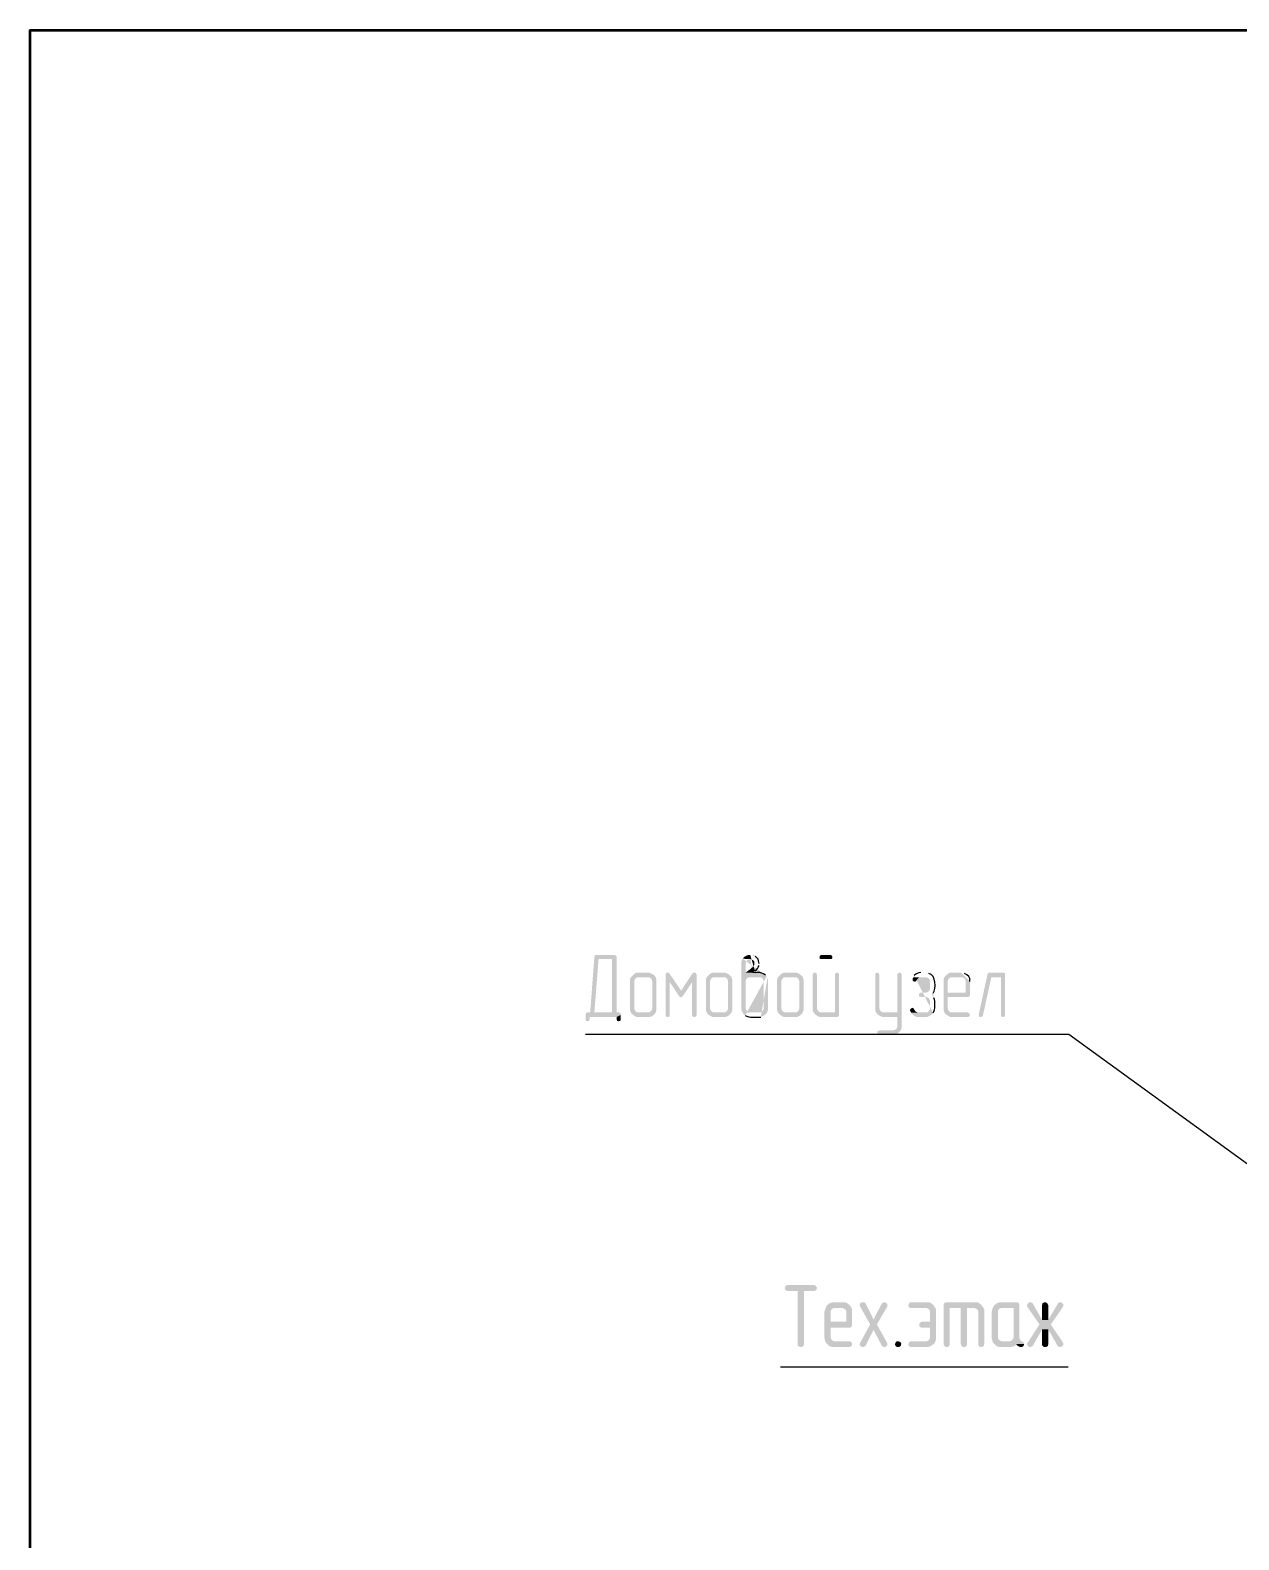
# Model space of a CAD drawing. Header units: millimetres. Extents: x -211 to 10565, y -2293 to 2244.
# Drawn here: x 4323.5 to 4384.6, y -529.9 to -453.7 of the extents above; entities that cross this region are included whole.
import ezdxf

# ---------------------------------------------------------------- set-up
doc = ezdxf.new("R2010")
doc.units = ezdxf.units.MM
doc.layers.add('PDF _Геометрия', color=7, linetype='Continuous')
doc.layers.add('PDF _Сплошная заливка', color=7, linetype='Continuous')

msp = doc.modelspace()

# ---------------------------------------------------------------- hatches: boundary and pattern name
at = {"layer": 'PDF _Сплошная заливка', "transparency": 33554559}
for points in [[(4353.047, -500.354), (4352.095, -500.354), (4352.052, -500.376), (4352.031, -500.46), (4351.82, -503.253), (4352.031, -503.253), (4352.243, -500.566), (4352.92, -500.566), (4353.153, -500.46), (4353.153, -500.439), (4353.11, -500.376)], [(4363.944, -500.354), (4363.479, -500.354), (4363.415, -500.397), (4363.394, -500.46), (4363.415, -500.545), (4363.5, -500.566), (4363.944, -500.566), (4364.029, -500.545), (4364.05, -500.46), (4364.008, -500.376)], [(4353.153, -500.46), (4352.92, -500.566), (4352.92, -503.253), (4351.671, -503.253), (4351.608, -503.296), (4351.587, -503.38), (4351.587, -503.592), (4351.608, -503.677), (4351.693, -503.698), (4351.756, -503.677), (4351.798, -503.592), (4351.798, -503.486), (4353.153, -503.486), (4353.364, -503.38), (4353.364, -503.359), (4353.343, -503.275), (4353.258, -503.253), (4353.153, -503.253)], [(4353.893, -501.455), (4353.851, -501.518), (4353.83, -501.603), (4353.83, -503.126), (4353.851, -503.211), (4353.893, -503.296), (4354.274, -503.253), (4354.189, -503.253), (4354.105, -503.19), (4354.063, -503.126), (4354.041, -503.042), (4354.041, -501.688), (4354.063, -501.603), (4354.105, -501.539), (4354.189, -501.476), (4354.718, -501.476)], [(4354.718, -501.243), (4354.168, -501.243), (4354.084, -501.286), (4354.02, -501.328), (4353.957, -501.391), (4353.893, -501.455), (4354.718, -501.476), (4354.803, -501.476), (4354.888, -501.539), (4354.93, -501.603), (4354.951, -501.688), (4354.951, -503.042), (4354.93, -503.126), (4354.888, -503.19), (4354.803, -503.253), (4354.274, -503.253), (4353.893, -503.296), (4353.957, -503.359), (4354.02, -503.402), (4354.084, -503.444), (4354.168, -503.486), (4354.803, -503.486), (4354.888, -503.465), (4354.972, -503.423), (4355.036, -503.359), (4355.099, -503.296), (4355.142, -503.211), (4355.163, -503.126), (4355.163, -501.603), (4355.142, -501.518), (4355.099, -501.434), (4355.036, -501.37), (4354.972, -501.328), (4354.803, -501.243)], [(4355.734, -501.243), (4355.65, -501.264), (4355.628, -501.349), (4355.84, -501.73), (4356.306, -502.428), (4356.411, -502.153), (4355.819, -501.286), (4355.777, -501.243)], [(4355.628, -501.349), (4355.628, -503.38), (4355.65, -503.465), (4355.734, -503.486), (4355.819, -503.465), (4355.84, -503.38), (4355.84, -501.73)], [(4357.088, -501.243), (4357.046, -501.243), (4356.983, -501.286), (4356.411, -502.153), (4356.306, -502.428), (4356.327, -502.449), (4356.411, -502.492), (4356.432, -502.492), (4356.496, -502.428), (4356.961, -501.73), (4357.194, -501.349), (4357.152, -501.264)], [(4357.194, -501.349), (4356.961, -501.73), (4356.961, -503.38), (4357.004, -503.465), (4357.067, -503.486), (4357.152, -503.465), (4357.194, -503.38)], [(4357.723, -501.455), (4357.681, -501.518), (4357.66, -501.603), (4357.66, -503.126), (4357.681, -503.211), (4357.723, -503.296), (4358.104, -503.253), (4358.02, -503.253), (4357.935, -503.19), (4357.893, -503.126), (4357.871, -503.042), (4357.871, -501.688), (4357.893, -501.603), (4357.935, -501.539), (4358.02, -501.476), (4358.549, -501.476)], [(4358.549, -501.243), (4357.998, -501.243), (4357.914, -501.286), (4357.85, -501.328), (4357.787, -501.391), (4357.723, -501.455), (4358.549, -501.476), (4358.633, -501.476), (4358.718, -501.539), (4358.76, -501.603), (4358.781, -501.688), (4358.781, -503.042), (4358.76, -503.126), (4358.718, -503.19), (4358.633, -503.253), (4358.104, -503.253), (4357.723, -503.296), (4357.787, -503.359), (4357.914, -503.444), (4357.998, -503.486), (4358.633, -503.486), (4358.718, -503.465), (4358.802, -503.423), (4358.929, -503.296), (4358.972, -503.211), (4358.993, -503.126), (4358.993, -501.603), (4358.972, -501.518), (4358.929, -501.434), (4358.866, -501.37), (4358.802, -501.328), (4358.718, -501.286), (4358.633, -501.243)], [(4361.321, -501.455), (4361.278, -501.518), (4361.257, -501.603), (4361.257, -503.126), (4361.278, -503.211), (4361.321, -503.296), (4361.701, -503.253), (4361.617, -503.253), (4361.532, -503.19), (4361.49, -503.126), (4361.469, -503.042), (4361.469, -501.688), (4361.49, -501.603), (4361.532, -501.539), (4361.617, -501.476), (4362.146, -501.476)], [(4362.146, -501.243), (4361.596, -501.243), (4361.511, -501.286), (4361.448, -501.328), (4361.321, -501.455), (4362.146, -501.476), (4362.23, -501.476), (4362.315, -501.539), (4362.357, -501.603), (4362.379, -501.688), (4362.379, -503.042), (4362.357, -503.126), (4362.315, -503.19), (4362.23, -503.253), (4361.701, -503.253), (4361.321, -503.296), (4361.384, -503.359), (4361.448, -503.402), (4361.511, -503.444), (4361.596, -503.486), (4362.23, -503.486), (4362.315, -503.465), (4362.4, -503.423), (4362.527, -503.296), (4362.569, -503.211), (4362.59, -503.126), (4362.59, -501.603), (4362.569, -501.518), (4362.527, -501.434), (4362.463, -501.37), (4362.4, -501.328), (4362.23, -501.243)], [(4363.161, -501.243), (4363.077, -501.286), (4363.056, -501.349), (4363.056, -503.126), (4363.077, -503.211), (4363.119, -503.275), (4363.5, -503.253), (4363.415, -503.253), (4363.331, -503.19), (4363.288, -503.126), (4363.267, -503.042), (4363.267, -501.349), (4363.225, -501.264)], [(4364.283, -501.243), (4364.198, -501.286), (4364.177, -501.349), (4364.177, -503.253), (4363.5, -503.253), (4363.119, -503.275), (4363.183, -503.359), (4363.246, -503.402), (4363.331, -503.444), (4363.415, -503.486), (4364.304, -503.486), (4364.368, -503.444), (4364.389, -503.38), (4364.389, -501.349), (4364.346, -501.264)], [(4366.314, -501.243), (4366.23, -501.286), (4366.209, -501.349), (4366.209, -503.126), (4366.23, -503.211), (4366.272, -503.275), (4366.653, -503.253), (4366.568, -503.253), (4366.484, -503.19), (4366.441, -503.126), (4366.42, -503.042), (4366.42, -501.349), (4366.378, -501.264)], [(4367.436, -501.243), (4367.351, -501.286), (4367.33, -501.349), (4367.33, -503.253), (4366.653, -503.253), (4366.272, -503.275), (4366.336, -503.359), (4366.399, -503.402), (4366.568, -503.486), (4367.33, -503.486), (4367.33, -503.931), (4367.309, -504.015), (4367.267, -504.1), (4367.182, -504.142), (4367.097, -504.163), (4366.42, -504.163), (4366.336, -504.185), (4366.314, -504.269), (4366.336, -504.354), (4366.42, -504.375), (4367.182, -504.375), (4367.267, -504.354), (4367.351, -504.311), (4367.415, -504.248), (4367.478, -504.185), (4367.521, -504.1), (4367.542, -504.015), (4367.542, -501.349), (4367.499, -501.264)], [(4368.134, -501.476), (4368.092, -501.561), (4368.092, -501.582), (4368.113, -501.666), (4368.198, -501.709), (4368.24, -501.688), (4368.261, -501.688), (4368.303, -501.624), (4368.325, -501.582), (4368.43, -501.476), (4368.748, -501.476)], [(4369.721, -501.455), (4369.679, -501.518), (4369.658, -501.603), (4369.658, -503.126), (4369.679, -503.211), (4369.721, -503.296), (4369.785, -503.359), (4369.848, -503.402), (4369.933, -503.444), (4369.996, -503.486), (4370.885, -503.486), (4370.97, -503.444), (4370.991, -503.38), (4370.949, -503.296), (4370.885, -503.253), (4370.017, -503.253), (4369.933, -503.19), (4369.891, -503.126), (4369.869, -503.042), (4369.869, -502.471), (4370.906, -502.471), (4370.97, -502.449), (4370.991, -502.365), (4369.869, -502.259), (4369.869, -501.688), (4369.891, -501.603), (4369.933, -501.539), (4370.017, -501.476), (4370.546, -501.476)], [(4372.663, -501.243), (4371.985, -501.243), (4371.922, -501.264), (4371.88, -501.328), (4371.435, -503.359), (4371.435, -503.38), (4371.456, -503.465), (4371.541, -503.486), (4371.605, -503.465), (4371.647, -503.402), (4372.07, -501.476), (4372.557, -501.476), (4372.768, -501.349), (4372.768, -501.328), (4372.747, -501.264)], [(4372.768, -501.349), (4372.557, -501.476), (4372.557, -503.38), (4372.578, -503.465), (4372.663, -503.486), (4372.747, -503.465), (4372.768, -503.38)], [(4353.364, -503.38), (4353.153, -503.486), (4353.153, -503.592), (4353.174, -503.677), (4353.258, -503.698), (4353.343, -503.677), (4353.364, -503.592)], [(4368.092, -503.021), (4368.007, -503.063), (4367.965, -503.126), (4367.965, -503.169), (4367.986, -503.19), (4368.028, -503.275), (4368.409, -503.253), (4368.346, -503.253), (4368.261, -503.211), (4368.219, -503.169), (4368.177, -503.105), (4368.155, -503.063)], [(4363.098, -517.008), (4361.744, -517.008), (4361.68, -517.05), (4361.68, -517.071), (4361.638, -517.156), (4361.638, -517.177), (4361.68, -517.262), (4361.701, -517.283), (4361.807, -517.304), (4362.294, -517.304), (4362.294, -520.034), (4362.357, -520.118), (4362.379, -520.118), (4362.442, -520.139), (4362.484, -520.139), (4362.569, -520.097), (4362.59, -520.076), (4362.611, -519.991), (4362.611, -517.304), (4363.14, -517.304), (4363.225, -517.262), (4363.246, -517.24), (4363.267, -517.156), (4363.267, -517.135), (4363.204, -517.05), (4363.183, -517.029)], [(4364.579, -517.875), (4364.093, -517.875), (4364.008, -517.896), (4363.923, -517.918), (4363.86, -517.96), (4363.796, -518.023), (4363.775, -518.023), (4363.691, -518.193), (4363.648, -518.362), (4363.648, -519.695), (4363.691, -519.864), (4363.733, -519.928), (4363.881, -520.076), (4363.966, -520.118), (4364.05, -520.139), (4364.939, -520.139), (4365.002, -520.097), (4365.024, -520.076), (4365.045, -519.991), (4365.045, -519.949), (4365.002, -519.886), (4364.981, -519.864), (4364.897, -519.843), (4364.135, -519.843), (4364.093, -519.822), (4364.008, -519.78), (4363.987, -519.737), (4363.966, -519.653), (4363.966, -519.166), (4364.897, -519.166), (4364.981, -519.145), (4365.045, -519.081), (4365.045, -518.997), (4363.966, -518.849), (4363.966, -518.299), (4364.008, -518.235), (4364.05, -518.193), (4364.135, -518.172), (4364.579, -518.172), (4365.002, -518.15), (4364.918, -518.023), (4364.897, -518.002), (4364.812, -517.939), (4364.749, -517.896), (4364.664, -517.875)], [(4365.595, -517.875), (4365.553, -517.875), (4365.468, -517.918), (4365.447, -517.939), (4365.426, -518.023), (4365.447, -518.087), (4365.955, -518.997), (4366.124, -519.272), (4366.526, -520.034), (4366.526, -520.055), (4366.589, -520.118), (4366.674, -520.139), (4366.695, -520.139), (4366.78, -520.097), (4366.801, -520.076), (4366.822, -519.991), (4366.801, -519.907), (4366.293, -518.997), (4366.124, -518.743), (4365.722, -517.939), (4365.68, -517.896)], [(4366.674, -517.875), (4366.589, -517.896), (4366.547, -517.939), (4366.124, -518.743), (4366.293, -518.997), (4366.822, -518.087), (4366.822, -517.981), (4366.78, -517.918), (4366.759, -517.896)], [(4368.811, -517.875), (4367.986, -517.875), (4367.923, -517.939), (4367.88, -518.023), (4367.88, -518.066), (4367.923, -518.129), (4367.944, -518.15), (4368.05, -518.172), (4368.811, -518.172), (4368.854, -518.193), (4368.917, -518.235), (4368.959, -518.277), (4368.981, -518.362), (4368.981, -518.849), (4368.579, -518.849), (4368.536, -518.87), (4368.473, -518.912), (4368.452, -518.933), (4368.43, -518.997), (4368.43, -519.039), (4368.473, -519.124), (4368.494, -519.145), (4368.579, -519.166), (4368.981, -519.166), (4368.981, -519.653), (4368.959, -519.716), (4368.917, -519.78), (4368.896, -519.801), (4368.811, -519.843), (4367.986, -519.843), (4367.923, -519.886), (4367.923, -519.907), (4367.88, -519.991), (4367.88, -520.013), (4367.923, -520.097), (4367.944, -520.118), (4368.05, -520.139), (4368.832, -520.139), (4368.917, -520.118), (4369.002, -520.097), (4369.065, -520.055), (4369.15, -519.991), (4369.171, -519.991), (4369.213, -519.907), (4369.256, -519.843), (4369.277, -519.759), (4369.277, -518.235), (4369.235, -518.15), (4369.15, -518.023), (4369.129, -518.002), (4369.044, -517.939), (4368.981, -517.896), (4368.896, -517.875)], [(4371.224, -517.875), (4369.806, -517.875), (4369.721, -517.896), (4369.679, -517.939), (4369.658, -518.023), (4369.658, -519.991), (4369.679, -520.034), (4369.721, -520.118), (4369.742, -520.118), (4369.827, -520.139), (4369.848, -520.139), (4369.933, -520.097), (4369.954, -520.076), (4369.975, -519.991), (4369.975, -518.172), (4371.224, -518.172), (4371.668, -518.15), (4371.626, -518.087), (4371.562, -518.023), (4371.562, -518.002), (4371.478, -517.939), (4371.414, -517.896), (4371.329, -517.875)], [(4373.34, -517.875), (4372.536, -517.875), (4372.366, -517.918), (4372.303, -517.96), (4372.239, -518.023), (4372.218, -518.023), (4372.176, -518.108), (4373.192, -518.172), (4373.192, -519.653), (4373.17, -519.716), (4373.128, -519.78), (4373.107, -519.801), (4373.022, -519.843), (4372.578, -519.843), (4373.615, -519.843), (4373.594, -519.843), (4373.53, -519.78), (4373.509, -519.737), (4373.488, -519.653), (4373.488, -518.023), (4373.467, -517.939), (4373.424, -517.896)], [(4374.038, -517.875), (4373.996, -517.875), (4373.911, -517.939), (4373.869, -518.023), (4373.869, -518.066), (4373.89, -518.108), (4374.503, -518.997), (4374.948, -518.764), (4374.63, -518.764), (4374.165, -517.939), (4374.123, -517.896)], [(4375.54, -517.875), (4375.456, -517.896), (4375.435, -517.939), (4374.948, -518.764), (4374.503, -518.997), (4373.911, -519.907), (4373.869, -519.97), (4373.89, -520.013), (4373.932, -520.097), (4373.953, -520.118), (4374.038, -520.139), (4374.101, -520.118), (4374.165, -520.076), (4374.63, -519.251), (4374.948, -519.251), (4375.075, -518.997), (4375.688, -518.108), (4375.71, -518.023), (4375.71, -517.981), (4375.646, -517.918), (4375.625, -517.896)], [(4374.779, -517.875), (4374.757, -517.875), (4374.673, -517.918), (4374.652, -517.939), (4374.63, -518.023), (4374.63, -518.764), (4374.948, -518.764), (4374.948, -518.023), (4374.927, -517.981), (4374.884, -517.918), (4374.863, -517.896)], [(4365.002, -518.15), (4364.579, -518.172), (4364.622, -518.193), (4364.685, -518.235), (4364.727, -518.277), (4364.749, -518.362), (4364.749, -518.849), (4363.966, -518.849), (4365.045, -518.997), (4365.045, -518.235)], [(4370.843, -518.172), (4370.525, -518.172), (4370.525, -519.991), (4370.589, -520.118), (4370.61, -520.118), (4370.695, -520.139), (4370.716, -520.139), (4370.8, -520.097), (4370.822, -520.076), (4370.843, -519.991)], [(4371.668, -518.15), (4371.224, -518.172), (4371.287, -518.193), (4371.351, -518.235), (4371.393, -518.277), (4371.414, -518.362), (4371.414, -520.034), (4371.456, -520.118), (4371.478, -520.118), (4371.562, -520.139), (4371.605, -520.139), (4371.668, -520.097), (4371.689, -520.076), (4371.71, -519.991), (4371.71, -518.235)], [(4372.176, -518.108), (4372.134, -518.193), (4372.091, -518.362), (4372.091, -519.695), (4372.134, -519.864), (4372.176, -519.928), (4372.324, -520.076), (4372.409, -520.118), (4372.493, -520.139), (4373.043, -520.139), (4373.128, -520.118), (4373.213, -520.097), (4373.276, -520.055), (4373.34, -519.991), (4373.721, -519.991), (4373.721, -519.97), (4373.678, -519.886), (4373.615, -519.843), (4372.578, -519.843), (4372.451, -519.78), (4372.43, -519.737), (4372.409, -519.653), (4372.409, -518.299), (4372.451, -518.235), (4372.493, -518.193), (4372.578, -518.172), (4373.192, -518.172)], [(4365.955, -518.997), (4365.447, -519.928), (4365.426, -519.991), (4365.426, -520.013), (4365.468, -520.097), (4365.51, -520.118), (4365.595, -520.139), (4365.658, -520.118), (4365.722, -520.076), (4366.124, -519.272)], [(4374.948, -519.251), (4374.63, -519.251), (4374.63, -520.034), (4374.694, -520.118), (4374.779, -520.139), (4374.821, -520.139), (4374.906, -520.097), (4374.927, -520.076), (4374.948, -519.991)], [(4375.075, -518.997), (4374.948, -519.251), (4375.413, -520.076), (4375.477, -520.118), (4375.54, -520.139), (4375.583, -520.139), (4375.646, -520.097), (4375.688, -520.076), (4375.71, -519.991), (4375.71, -519.949), (4375.688, -519.907)], [(4367.372, -519.843), (4367.436, -519.864), (4367.478, -519.886), (4367.521, -519.949), (4367.521, -519.991), (4367.499, -520.076), (4367.478, -520.097), (4367.415, -520.139), (4367.372, -520.139), (4367.267, -520.118), (4367.245, -520.097), (4367.203, -520.013), (4367.203, -519.991), (4367.245, -519.907), (4367.245, -519.886), (4367.309, -519.843)], [(4373.721, -519.991), (4373.34, -519.991), (4373.34, -520.013), (4373.403, -520.076), (4373.53, -520.139), (4373.615, -520.139), (4373.678, -520.097), (4373.699, -520.076)]]:
    msp.add_hatch(color=256, dxfattribs=at).paths.add_polyline_path(points)
h = msp.add_hatch(color=256, dxfattribs=at)
h.paths.add_polyline_path([(4359.903, -500.354), (4359.839, -500.354), (4359.734, -500.376), (4359.67, -500.418), (4359.585, -500.46), (4359.522, -500.545), (4359.903, -500.566), (4359.987, -500.587), (4360.051, -500.63), (4360.114, -500.693), (4360.114, -500.799), (4360.093, -500.883), (4360.072, -500.926), (4360.03, -500.968), (4359.966, -501.01), (4359.903, -501.074), (4359.839, -501.116), (4359.67, -501.243), (4360.03, -501.243), (4360.136, -501.159)], flags=0)
h.paths.add_polyline_path([(4360.347, -500.883), (4360.347, -500.778)], flags=0)
h.paths.add_polyline_path([(4360.157, -500.418), (4360.072, -500.376), (4359.987, -500.354)], flags=0)
h = msp.add_hatch(color=256, dxfattribs=at)
h.paths.add_polyline_path([(4359.522, -500.545), (4359.48, -500.608), (4359.458, -500.693), (4359.458, -503.126), (4359.48, -503.211), (4359.522, -503.275), (4359.903, -503.253), (4359.818, -503.253), (4359.734, -503.19), (4359.691, -503.126), (4359.67, -503.042), (4359.67, -501.688), (4359.691, -501.603), (4359.734, -501.539), (4359.818, -501.476), (4360.347, -501.476), (4360.728, -501.434), (4360.665, -501.37)], flags=0)
h.paths.add_polyline_path([(4360.03, -501.243), (4359.67, -501.243), (4359.67, -500.799), (4359.691, -500.693), (4359.734, -500.63), (4359.818, -500.587), (4359.903, -500.566)], flags=0)
h = msp.add_hatch(color=256, dxfattribs=at)
h.paths.add_polyline_path([(4360.728, -501.434), (4360.347, -501.476), (4360.432, -501.476), (4360.516, -501.539), (4360.559, -501.603), (4360.58, -501.688), (4360.58, -503.042), (4360.559, -503.126), (4360.516, -503.19), (4360.495, -503.19), (4360.432, -503.253), (4359.903, -503.253), (4359.522, -503.275), (4359.585, -503.359), (4359.649, -503.402)], flags=0)
h.paths.add_polyline_path([(4360.432, -503.486), (4360.601, -503.402), (4360.665, -503.359), (4360.728, -503.296), (4360.77, -503.211), (4360.792, -503.126), (4360.792, -501.603), (4360.77, -501.518)], flags=0)
h = msp.add_hatch(color=256, dxfattribs=at)
h.paths.add_polyline_path([(4368.748, -501.243), (4368.515, -501.243)], flags=0)
h.paths.add_polyline_path([(4368.177, -501.391), (4368.134, -501.476), (4368.748, -501.476), (4368.832, -501.497), (4368.917, -501.539), (4368.959, -501.603), (4368.981, -501.688), (4368.981, -502.026), (4368.959, -502.111), (4368.917, -502.195), (4368.896, -502.195), (4368.832, -502.238), (4368.748, -502.259), (4368.494, -502.259), (4368.43, -502.301), (4368.409, -502.365), (4368.43, -502.449), (4368.515, -502.471), (4368.748, -502.471), (4368.832, -502.492), (4368.917, -502.534), (4368.917, -502.555), (4368.959, -502.619), (4368.981, -502.703), (4368.981, -503.042), (4368.959, -503.126), (4368.917, -503.19), (4368.896, -503.211), (4368.832, -503.253), (4368.409, -503.253), (4368.028, -503.275), (4368.092, -503.359), (4368.155, -503.402), (4368.219, -503.444), (4368.303, -503.486), (4368.811, -503.486), (4368.917, -503.444), (4369.002, -503.402), (4369.065, -503.359), (4369.129, -503.275)], flags=0)
h.paths.add_polyline_path([(4369.171, -502.513), (4369.129, -502.428), (4369.065, -502.365), (4369.129, -502.28)], flags=0)
h.paths.add_polyline_path([(4368.917, -501.286), (4368.832, -501.243)], flags=0)
h = msp.add_hatch(color=256, dxfattribs=at)
h.paths.add_polyline_path([(4370.546, -501.243), (4369.996, -501.243), (4369.912, -501.286), (4369.848, -501.328), (4369.785, -501.391), (4369.721, -501.455), (4370.546, -501.476), (4370.631, -501.476), (4370.716, -501.539), (4370.758, -501.603), (4370.779, -501.688), (4370.779, -502.259), (4369.869, -502.259), (4370.991, -502.365), (4370.991, -501.688)], flags=0)
h.paths.add_polyline_path([(4370.716, -501.286), (4370.631, -501.243)], flags=0)

# ---------------------------------------------------------------- linework, layer by layer
at = {"layer": 'PDF _Геометрия', "lineweight": 50}
msp.add_lwpolyline([(4323.549, -740.61), (4323.549, -453.696), (4718.614, -453.696), (4718.614, -740.61)], close=True, dxfattribs=at)
at = {"layer": 'PDF _Геометрия', "lineweight": 25}
for points in [[(4396.172, -519.018), (4375.985, -504.375), (4351.587, -504.375)], [(4361.426, -521.134), (4375.942, -521.134)]]:
    msp.add_lwpolyline(points, dxfattribs=at)
for points in [[(4360.665, -501.37), (4360.352, -501.168), (4360.445, -501.271), (4360.03, -501.243)], [(4360.136, -501.159), (4360.261, -501.092), (4360.287, -501.002), (4360.347, -500.883)], [(4360.347, -500.778), (4360.297, -500.537), (4360.329, -500.59), (4360.157, -500.418)], [(4368.515, -501.243), (4368.37, -501.269), (4368.277, -501.283), (4368.177, -501.391)], [(4369.129, -502.28), (4369.284, -502.064), (4369.286, -501.371), (4368.917, -501.286)], [(4370.991, -501.688), (4371.007, -501.48), (4370.899, -501.361), (4370.716, -501.286)], [(4369.129, -503.275), (4369.255, -503.114), (4369.242, -502.712), (4369.171, -502.513)], [(4359.649, -503.402), (4359.872, -503.557), (4360.139, -503.473), (4360.432, -503.486)]]:
    msp.add_open_spline(points, degree=3, dxfattribs=at)

doc.saveas('drawing.dxf')
